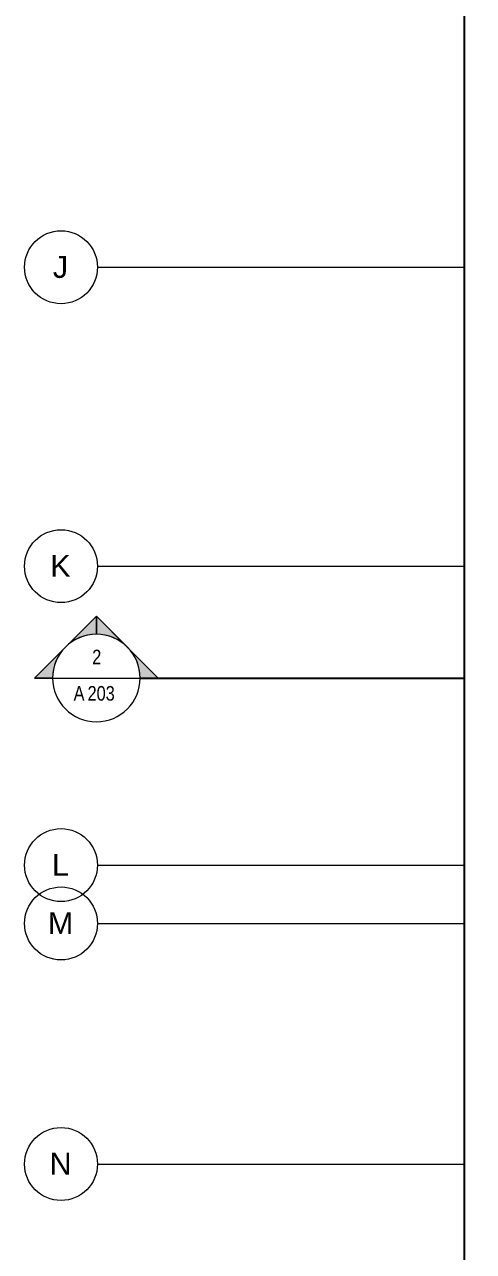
# Model space of a CAD drawing. Header units: millimetres. Extents: x -9358 to 257996, y -67499 to 9117.
# Drawn here: x -9250 to -3095, y -58747 to -41919 of the extents above; entities that cross this region are included whole.
import ezdxf

# ---------------------------------------------------------------- set-up
doc = ezdxf.new("R2010")
doc.units = ezdxf.units.MM
doc.header["$LTSCALE"] = 1000
doc.linetypes.add('Dash Dot 3_8_', pattern=[15.875, 9.525, -3.175, 0, -3.175])
doc.linetypes.add('Grid Line', pattern=[22.225, 12.7, -3.175, 3.175, -3.175])
for name, color, linetype, lineweight in [('A-AXS-1', 8, 'Grid Line', 9), ('A-AXS-CIR', 8, 'Continuous', 9), ('A-DSG-REF', 8, 'Continuous', 9), ('A-DSG-REF-1', 8, 'Dash Dot 3_8_', 25), ('A-FLR-PAT', 8, 'Continuous', 18)]:
    doc.layers.add(name, color=color, linetype=linetype, lineweight=lineweight)
doc.styles.add('Arial_2', font='arial.ttf', dxfattribs={"height": 300})
doc.styles.add('Arial_3', font='arial.ttf', dxfattribs={"width": 0.8, "height": 200})

# ---------------------------------------------------------------- blocks, each defined once
blk = doc.blocks.new('Grid - Grid Head - Circle_100-910310-01-Ground Floor Furniture Plan')
at = {"layer": 'A-AXS-CIR'}
blk.add_circle((0, 0), 5, dxfattribs=at)
blk = doc.blocks.new('Section - M_Section Head - Filled-910193-01-Ground Floor Furniture Plan')
at = {"layer": 'A-DSG-REF'}
h = blk.add_hatch(color=256, dxfattribs=at)
edge = h.paths.add_edge_path(flags=0)
edge.add_line((-6, 8.49), (-6, 6))
edge.add_arc((-6, 0), 6, 90, 135)
edge.add_line((-10.24, 4.24), (-6, 8.49))
h = blk.add_hatch(color=256, dxfattribs=at)
edge = h.paths.add_edge_path(flags=0)
edge.add_line((-6, 8.49), (-1.76, 4.24))
edge.add_arc((-6, 0), 6, 45, 90)
edge.add_line((-6, 6), (-6, 8.49))
h = blk.add_hatch(color=256, dxfattribs=at)
edge = h.paths.add_edge_path(flags=0)
edge.add_line((-14.49, 0), (-10.24, 4.24))
edge.add_arc((-6, 0), 6, 135, 180)
edge.add_line((-12, 0), (-14.49, 0))
h = blk.add_hatch(color=256, dxfattribs=at)
edge = h.paths.add_edge_path(flags=0)
edge.add_line((2.49, 0), (0, 0))
edge.add_arc((-6, 0), 6, 360, 405)
edge.add_line((-1.76, 4.24), (2.49, 0))
for p, q in [((-6, 8.49), (-14.49, 0)), ((-6, 8.49), (-10.24, 4.24)), ((-6, 8.49), (2.49, 0)), ((-6, 6), (-6, 8.49)), ((-6, 8.49), (-6, 6)), ((-1.76, 4.24), (-6, 8.49)), ((-10.24, 4.24), (-14.49, 0)), ((2.49, 0), (-1.76, 4.24)), ((-14.49, 0), (-12, 0)), ((0, 0), (2.49, 0)), ((-12, 0), (-14.49, 0)), ((0, 0), (2.49, 0))]:
    blk.add_line(p, q, dxfattribs=at)
for start, end in [(360, 180), (90, 135), (45, 90), (135, 180), (360, 45), (180, 360)]:
    blk.add_arc((-6, 0), 6, start, end, dxfattribs=at)
blk = doc.blocks.new('G')
blk.add_lwpolyline([(-3220, 3420), (54220, 3420), (54220, -60820), (-3220, -60820)], close=True)
at = {"layer": 'A-AXS-1'}
for p, q in [((-8250, -45100), (-3220, -45100)), ((-8250, -49200), (-3220, -49200)), ((-8250, -53300), (-3220, -53300)), ((-8250, -54100), (-3220, -54100)), ((-8250, -57400), (-3220, -57400))]:
    blk.add_line(p, q, dxfattribs=at)
at = {"layer": 'A-DSG-REF'}
blk.add_line((-8865, -50734), (-7665, -50734), dxfattribs=at)
at = {"layer": 'A-DSG-REF-1'}
blk.add_line((-7665, -50734), (-3220, -50734), dxfattribs=at)
at = {"layer": 'A-FLR-PAT'}
blk.add_line((-3220, 3420), (-3220, -60820), dxfattribs=at)
at = {"layer": 'A-AXS-CIR', "xscale": 99.99999999999991, "yscale": 99.99999999999991, "zscale": 99.99999999999991, "rotation": 269.9999999999994}
for p in [(-8750, -45100), (-8750, -49200), (-8750, -53300), (-8750, -54100), (-8750, -57400)]:
    blk.add_blockref('Grid - Grid Head - Circle_100-910310-01-Ground Floor Furniture Plan', p, dxfattribs=at)
at = {"layer": 'A-DSG-REF', "xscale": 99.99999999999991, "yscale": 99.99999999999991, "zscale": 99.99999999999991}
blk.add_blockref('Section - M_Section Head - Filled-910193-01-Ground Floor Furniture Plan', (-7665, -50734), dxfattribs=at)
at = {"layer": 'A-AXS-CIR', "char_height": 300, "attachment_point": 1, "style": 'Arial_2'}
for s, insert, width in [('\\fArial|b0|i0|c178|p34|;J', (-8862, -44946), 256.54), ('\\fArial|b0|i0|c178|p34|;K', (-8898, -49046), 344.73), ('\\fArial|b0|i0|c178|p34|;L', (-8875, -53146), 288.61), ('\\fArial|b0|i0|c178|p34|;M', (-8931, -53946), 424.89), ('\\fArial|b0|i0|c178|p34|;N', (-8908, -57246), 368.78)]:
    blk.add_mtext(s, dxfattribs=dict(at, insert=insert, width=width))
at = {"layer": 'A-DSG-REF', "char_height": 200, "attachment_point": 1, "style": 'Arial_3'}
for s, insert, width in [('\\fArial|b0|i0|c178|p34|;2', (-8322, -50345), 192.4), ('\\fArial|b0|i0|c178|p34|;A', (-8577, -50844), 232.49), ('203', (-8386, -50844), 577.21)]:
    blk.add_mtext(s, dxfattribs=dict(at, insert=insert, width=width))

msp = doc.modelspace()

# ---------------------------------------------------------------- block references
msp.add_blockref('G', (0, -148))

doc.saveas('drawing.dxf')
